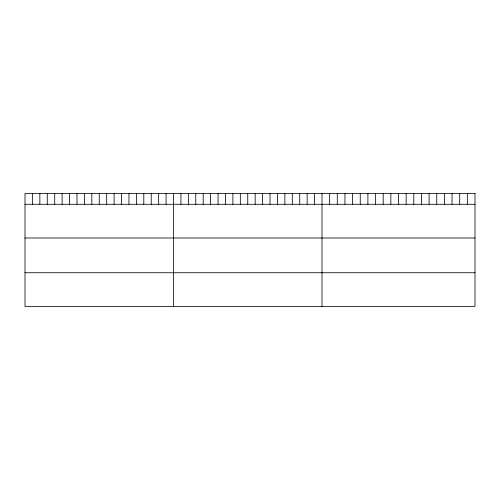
<?xml version="1.0" encoding="UTF-8"?>
<svg xmlns="http://www.w3.org/2000/svg" width="500" height="500" viewBox="0 0 500 500"><rect width="100%" height="100%" fill="white"/><g stroke="black" fill="none" stroke-linecap="round" stroke-linejoin="round"><path stroke-width="0.75" d="M25 204.288L475 204.288M25 238L475 238M25 272.738L475 272.738M467.35 193.55L467.35 204.288M459.7 193.55L459.7 204.288M452.05 193.55L452.05 204.288M444.4 193.55L444.4 204.288M436.75 193.55L436.75 204.288M429.1 193.55L429.1 204.288M421.45 193.55L421.45 204.288M413.8 193.55L413.8 204.288M406.15 193.55L406.15 204.288M398.5 193.55L398.5 204.288M390.85 193.55L390.85 204.288M383.2 193.55L383.2 204.288M375.55 193.55L375.55 204.288M367.9 193.55L367.9 204.288M360.25 193.55L360.25 204.288M352.6 193.55L352.6 204.288M344.95 193.55L344.95 204.288M337.3 193.55L337.3 204.288M329.65 193.55L329.65 204.288M322 193.55L322 306.45M314.575 193.55L314.575 204.288M307.15 193.55L307.15 204.288M299.725 193.55L299.725 204.288M292.3 193.55L292.3 204.288M284.875 193.55L284.875 204.288M277.45 193.55L277.45 204.288M270.025 193.55L270.025 204.288M262.6 193.55L262.6 204.288M255.175 193.55L255.175 204.288M247.75 193.55L247.75 204.288M240.325 193.55L240.325 204.288M232.9 193.55L232.9 204.288M225.475 193.55L225.475 204.288M218.05 193.55L218.05 204.288M210.625 193.55L210.625 204.288M203.2 193.55L203.2 204.288M195.775 193.55L195.775 204.288M188.35 193.55L188.35 204.288M180.925 193.55L180.925 204.288M173.5 193.55L173.5 306.45M166.075 193.55L166.075 204.288M158.65 193.55L158.65 204.288M151.225 193.55L151.225 204.288M143.8 193.55L143.8 204.288M136.375 193.55L136.375 204.288M128.95 193.55L128.95 204.288M121.525 193.55L121.525 204.288M114.1 193.55L114.1 204.288M106.675 193.55L106.675 204.288M99.25 193.55L99.25 204.288M91.825 193.55L91.825 204.288M84.4 193.55L84.4 204.288M76.975 193.55L76.975 204.288M69.55 193.55L69.55 204.288M62.125 193.55L62.125 204.288M54.7 193.55L54.7 204.288M47.275 193.55L47.275 204.288M39.85 193.55L39.85 204.288M32.425 193.55L32.425 204.288M475 193.55L25 193.55L25 306.45L475 306.45L475 193.55"/></g></svg>
